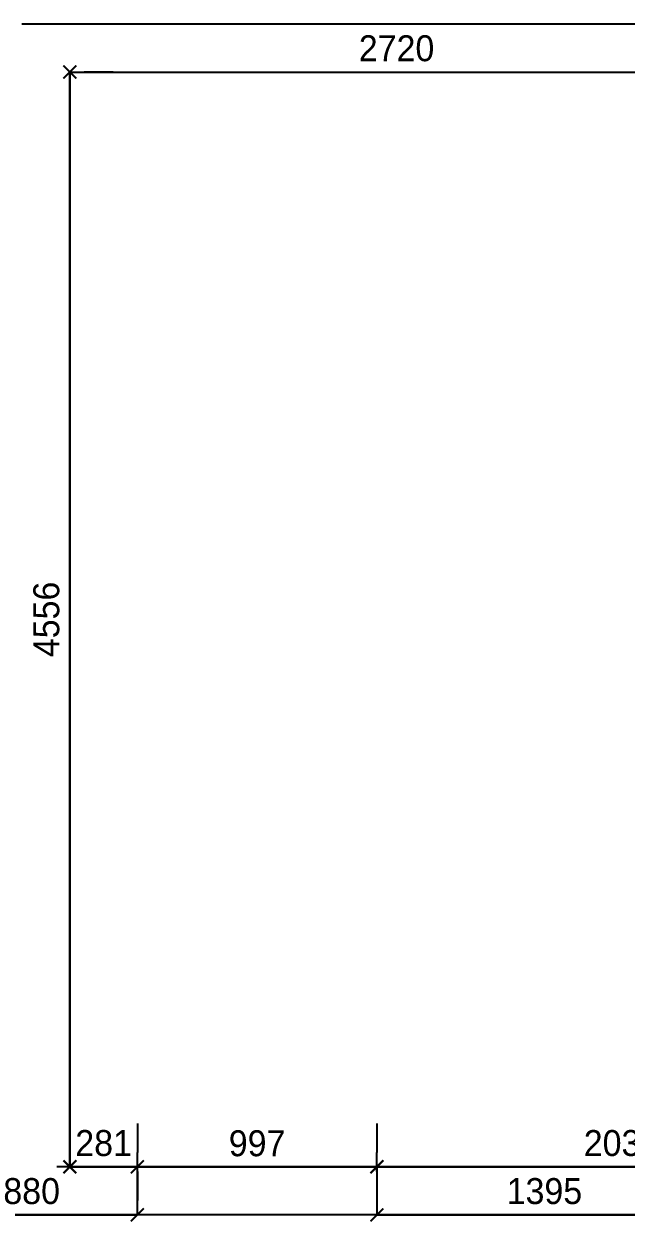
# Model space of a CAD drawing. Header units: millimetres. Extents: x 217202 to 745838, y -6815 to 171372.
# Drawn here: x 411893 to 414399, y 9966 to 14952 of the extents above; entities that cross this region are included whole.
import ezdxf

# ---------------------------------------------------------------- set-up
doc = ezdxf.new("R2010")
doc.units = ezdxf.units.MM
doc.header["$PDMODE"] = 3
doc.layers.get('DEFPOINTS').update_dxf_attribs({"color": 248})
doc.layers.add('C-WALL1', color=2, linetype='Continuous')
doc.styles.add('YOURNAME', font='HY울릉도M.TTF')
doc.dimstyles.new('YOURNAME-60', dxfattribs={"dimscale": 60, "dimtxt": 1.8, "dimasz": 0.9, "dimexe": 1, "dimexo": 3, "dimgap": 0.7, "dimtad": 1, "dimdec": 0, "dimzin": 0, "dimdsep": 46, "dimtxsty": 'YOURNAME', "dimblk": 'ARCHTICK', "dimcen": 0, "dimclrd": 1, "dimclre": 1, "dimclrt": 7, "dimadec": 0, "dimazin": 0, "dimtfac": 1, "dimtdec": 0, "dimtix": 1, "dimtmove": 2, "dimatfit": 3, "dimldrblk": 'ARCHTICK', "dimfxl": 1, "dimtolj": 1, "dimtzin": 0, "dimarcsym": 0})

# ---------------------------------------------------------------- blocks, each defined once
blk = doc.blocks.new('_ArchTick')
at = {"color": 0, "linetype": 'ByBlock', "const_width": 0.15}
blk.add_lwpolyline([(-0.5, -0.5), (0.5, 0.5)], dxfattribs=at)
blk = doc.blocks.new('*D1007')
at = {"layer": 'C-WALL1', "color": 1, "lineweight": -2, "transparency": 16777216}
for p, q in [((413362.1, 10176.2), (413362.1, 10056.2)), ((414757.1, 10176.2), (414757.1, 10056.2)), ((414757.1, 9996.2), (413362.1, 9996.2))]:
    blk.add_line(p, q, dxfattribs=at)
at = {"layer": 'DEFPOINTS', "color": 0, "transparency": 16777216}
for p in [(413362.1, 9996.2), (413362.1, 9996.2), (414757.1, 9996.2)]:
    blk.add_point(p, dxfattribs=at)
at = {"layer": 'C-WALL1', "color": 1, "lineweight": -2, "transparency": 16777216, "xscale": 54, "yscale": 54, "zscale": 54, "rotation": 180}
blk.add_blockref('_ArchTick', (413362.1, 9996.2), dxfattribs=at)
at = {"layer": 'C-WALL1', "color": 1, "lineweight": -2, "transparency": 16777216, "xscale": 54, "yscale": 54, "zscale": 54}
blk.add_blockref('_ArchTick', (414757.1, 9996.2), dxfattribs=at)
at = {"layer": 'C-WALL1', "color": 7, "transparency": 16777216, "insert": (414059.6, 10094.5), "char_height": 108, "attachment_point": 5, "style": 'YOURNAME'}
blk.add_mtext('\\A1;1395', dxfattribs=at)
blk = doc.blocks.new('*D1008')
at = {"layer": 'C-WALL1', "color": 1, "lineweight": -2, "transparency": 16777216}
for p, q in [((411485.1, 10176.2), (411485.1, 10056.2)), ((412365.1, 10176.2), (412365.1, 10056.2)), ((412365.1, 9996.2), (411485.1, 9996.2))]:
    blk.add_line(p, q, dxfattribs=at)
at = {"layer": 'DEFPOINTS', "color": 0, "transparency": 16777216}
for p in [(411485.1, 9996.2), (411485.1, 9996.2), (412365.1, 9996.2)]:
    blk.add_point(p, dxfattribs=at)
at = {"layer": 'C-WALL1', "color": 1, "lineweight": -2, "transparency": 16777216, "xscale": 54, "yscale": 54, "zscale": 54, "rotation": 180}
blk.add_blockref('_ArchTick', (411485.1, 9996.2), dxfattribs=at)
at = {"layer": 'C-WALL1', "color": 1, "lineweight": -2, "transparency": 16777216, "xscale": 54, "yscale": 54, "zscale": 54}
blk.add_blockref('_ArchTick', (412365.1, 9996.2), dxfattribs=at)
at = {"layer": 'C-WALL1', "color": 7, "transparency": 16777216, "insert": (411925.1, 10094.5), "char_height": 108, "attachment_point": 5, "style": 'YOURNAME'}
blk.add_mtext('\\A1;880', dxfattribs=at)
blk = doc.blocks.new('*D1010')
at = {"layer": 'C-WALL1', "color": 1, "lineweight": -2, "transparency": 16777216}
for p, q in [((412084.1, 10376.2), (412084.1, 10256.2)), ((412365.1, 10376.2), (412365.1, 10256.2)), ((412084.1, 10196.2), (412030.1, 10196.2)), ((412365.1, 10196.2), (412084.1, 10196.2)), ((412365.1, 10196.2), (412419.1, 10196.2))]:
    blk.add_line(p, q, dxfattribs=at)
at = {"layer": 'DEFPOINTS', "color": 0, "transparency": 16777216}
for p in [(412084.1, 10196.2), (412084.1, 10196.2), (412365.1, 10196.2)]:
    blk.add_point(p, dxfattribs=at)
at = {"layer": 'C-WALL1', "color": 1, "lineweight": -2, "transparency": 16777216, "xscale": 54, "yscale": 54, "zscale": 54}
blk.add_blockref('_ArchTick', (412084.1, 10196.2), dxfattribs=at)
at = {"layer": 'C-WALL1', "color": 1, "lineweight": -2, "transparency": 16777216, "xscale": 54, "yscale": 54, "zscale": 54, "rotation": 180}
blk.add_blockref('_ArchTick', (412365.1, 10196.2), dxfattribs=at)
at = {"layer": 'C-WALL1', "color": 7, "transparency": 16777216, "insert": (412224.6, 10294.4), "char_height": 108, "attachment_point": 5, "style": 'YOURNAME'}
blk.add_mtext('\\A1;281', dxfattribs=at)
blk = doc.blocks.new('*D1011')
at = {"layer": 'C-WALL1', "color": 1, "lineweight": -2, "transparency": 16777216}
for p, q in [((412084.1, 10196.2), (412084.1, 14752.2)), ((412264.1, 14752.2), (412144.1, 14752.2)), ((412264.1, 10196.2), (412144.1, 10196.2))]:
    blk.add_line(p, q, dxfattribs=at)
at = {"layer": 'DEFPOINTS', "color": 0, "transparency": 16777216}
for p in [(412084.1, 14752.2), (412084.1, 14752.2), (412084.1, 10196.2)]:
    blk.add_point(p, dxfattribs=at)
at = {"layer": 'C-WALL1', "color": 1, "lineweight": -2, "transparency": 16777216, "xscale": 54, "yscale": 54, "zscale": 54}
for p, rotation in [((412084.1, 14752.2), 90), ((412084.1, 10196.2), 270)]:
    blk.add_blockref('_ArchTick', p, dxfattribs=dict(at, rotation=rotation))
at = {"layer": 'C-WALL1', "color": 7, "transparency": 16777216, "insert": (411986.8, 12474.2), "char_height": 108, "attachment_point": 5, "rotation": 90, "style": 'YOURNAME'}
blk.add_mtext('\\A1;4556', dxfattribs=at)
blk = doc.blocks.new('*D1012')
at = {"layer": 'C-WALL1', "color": 1, "lineweight": -2, "transparency": 16777216}
for p, q in [((412084.1, 14752.2), (414804.1, 14752.2)), ((412084.1, 14572.2), (412084.1, 14692.2)), ((414804.1, 14572.2), (414804.1, 14692.2))]:
    blk.add_line(p, q, dxfattribs=at)
at = {"layer": 'DEFPOINTS', "color": 0, "transparency": 16777216}
for p in [(412084.1, 14752.2), (414804.1, 14752.2), (414804.1, 14752.2)]:
    blk.add_point(p, dxfattribs=at)
at = {"layer": 'C-WALL1', "color": 1, "lineweight": -2, "transparency": 16777216, "xscale": 54, "yscale": 54, "zscale": 54, "rotation": 180}
blk.add_blockref('_ArchTick', (412084.1, 14752.2), dxfattribs=at)
at = {"layer": 'C-WALL1', "color": 1, "lineweight": -2, "transparency": 16777216, "xscale": 54, "yscale": 54, "zscale": 54}
blk.add_blockref('_ArchTick', (414804.1, 14752.2), dxfattribs=at)
at = {"layer": 'C-WALL1', "color": 7, "transparency": 16777216, "insert": (413444.1, 14850.4), "char_height": 108, "attachment_point": 5, "style": 'YOURNAME'}
blk.add_mtext('\\A1;2720', dxfattribs=at)
blk = doc.blocks.new('*D1016')
at = {"layer": 'C-WALL1', "color": 1, "lineweight": -2, "transparency": 16777216}
for p, q in [((413362.1, 10376.2), (413362.1, 10256.2)), ((415399.1, 10376.2), (415399.1, 10256.2)), ((415399.1, 10196.2), (413362.1, 10196.2))]:
    blk.add_line(p, q, dxfattribs=at)
at = {"layer": 'DEFPOINTS', "color": 0, "transparency": 16777216}
for p in [(413362.1, 10196.2), (413362.1, 10196.2), (415399.1, 10196.2)]:
    blk.add_point(p, dxfattribs=at)
at = {"layer": 'C-WALL1', "color": 1, "lineweight": -2, "transparency": 16777216, "xscale": 54, "yscale": 54, "zscale": 54}
for p, rotation in [((413362.1, 10196.2), 180.0000000000115), ((415399.1, 10196.2), 1.159072837708663e-11)]:
    blk.add_blockref('_ArchTick', p, dxfattribs=dict(at, rotation=rotation))
at = {"layer": 'C-WALL1', "color": 7, "transparency": 16777216, "insert": (414380.6, 10294.4), "char_height": 108, "attachment_point": 5, "style": 'YOURNAME'}
blk.add_mtext('\\A1;2037', dxfattribs=at)
blk = doc.blocks.new('*D1061')
at = {"layer": 'C-WALL1', "color": 1, "lineweight": -2, "transparency": 16777216}
for p, q in [((412365.1, 10176.2), (412365.1, 10256.2)), ((413362.1, 10176.2), (413362.1, 10256.2)), ((413362.1, 10196.2), (412365.1, 10196.2))]:
    blk.add_line(p, q, dxfattribs=at)
at = {"layer": 'DEFPOINTS', "color": 0, "transparency": 16777216}
for p in [(412365.1, 10196.2), (412365.1, 9996.2), (413362.1, 9996.2)]:
    blk.add_point(p, dxfattribs=at)
at = {"layer": 'C-WALL1', "color": 1, "lineweight": -2, "transparency": 16777216, "xscale": 54, "yscale": 54, "zscale": 54, "rotation": 180}
blk.add_blockref('_ArchTick', (412365.1, 10196.2), dxfattribs=at)
at = {"layer": 'C-WALL1', "color": 1, "lineweight": -2, "transparency": 16777216, "xscale": 54, "yscale": 54, "zscale": 54}
blk.add_blockref('_ArchTick', (413362.1, 10196.2), dxfattribs=at)
at = {"layer": 'C-WALL1', "color": 7, "transparency": 16777216, "insert": (412863.6, 10293.5), "char_height": 108, "attachment_point": 5, "style": 'YOURNAME'}
blk.add_mtext('\\A1;997', dxfattribs=at)

msp = doc.modelspace()

# ---------------------------------------------------------------- linework, layer by layer
at = {"layer": 'C-WALL1'}
for p, q in [((411884.1, 14952.2), (415004.1, 14952.2)), ((412084.1, 14752.2), (414804.1, 14752.2)), ((412084.1, 14752.2), (412084.1, 10196.2)), ((412084.1, 10196.2), (415399.1, 10196.2)), ((412365.1, 9996.2), (412365.1, 10196.2)), ((412365.1, 10196.2), (413362.1, 10196.2)), ((413362.1, 10196.2), (413362.1, 9996.2)), ((411485.1, 9996.2), (412190.1, 9996.2)), ((412190.1, 9996.2), (412365.1, 9996.2)), ((413362.1, 9996.2), (412365.1, 9996.2)), ((413362.1, 9996.2), (414757.1, 9996.2))]:
    msp.add_line(p, q, dxfattribs=at)

# ---------------------------------------------------------------- dimensions: what is measured, and where the dimension line sits
for base, p1, p2, picture, middle in [((414804.1, 14752.2), (412084.1, 14752.2), (414804.1, 14752.2), '*D1012', (413444.1, 14850.4)), ((412084.1, 10196.2), (412365.1, 10196.2), (412084.1, 10196.2), '*D1010', (412224.6, 10294.4)), ((412365.1, 10196.2), (413362.1, 9996.2), (412365.1, 9996.2), '*D1061', (412863.6, 10293.5)), ((411485.1, 9996.2), (412365.1, 9996.2), (411485.1, 9996.2), '*D1008', (411925.1, 10094.5)), ((413362.1, 9996.2), (414757.1, 9996.2), (413362.1, 9996.2), '*D1007', (414059.6, 10094.5))]:
    dim = msp.add_linear_dim(base=base, p1=p1, p2=p2, dimstyle='YOURNAME-60', dxfattribs=at)
    dim.commit()
    dim.dimension.update_dxf_attribs({"geometry": picture, "text_midpoint": middle})
dim = msp.add_linear_dim(base=(412084.1, 14752.2), p1=(412084.1, 10196.2), p2=(412084.1, 14752.2), angle=90, dimstyle='YOURNAME-60', dxfattribs=at)
dim.commit()
dim.dimension.update_dxf_attribs({"geometry": '*D1011', "text_midpoint": (411986.8, 12474.2)})
dim = msp.add_aligned_dim(p1=(415399.1, 10196.2), p2=(413362.1, 10196.2), distance=0, dimstyle='YOURNAME-60', dxfattribs=at)
dim.commit()
dim.dimension.update_dxf_attribs({"geometry": '*D1016', "text_midpoint": (414380.6, 10294.4)})

doc.saveas('drawing.dxf')
